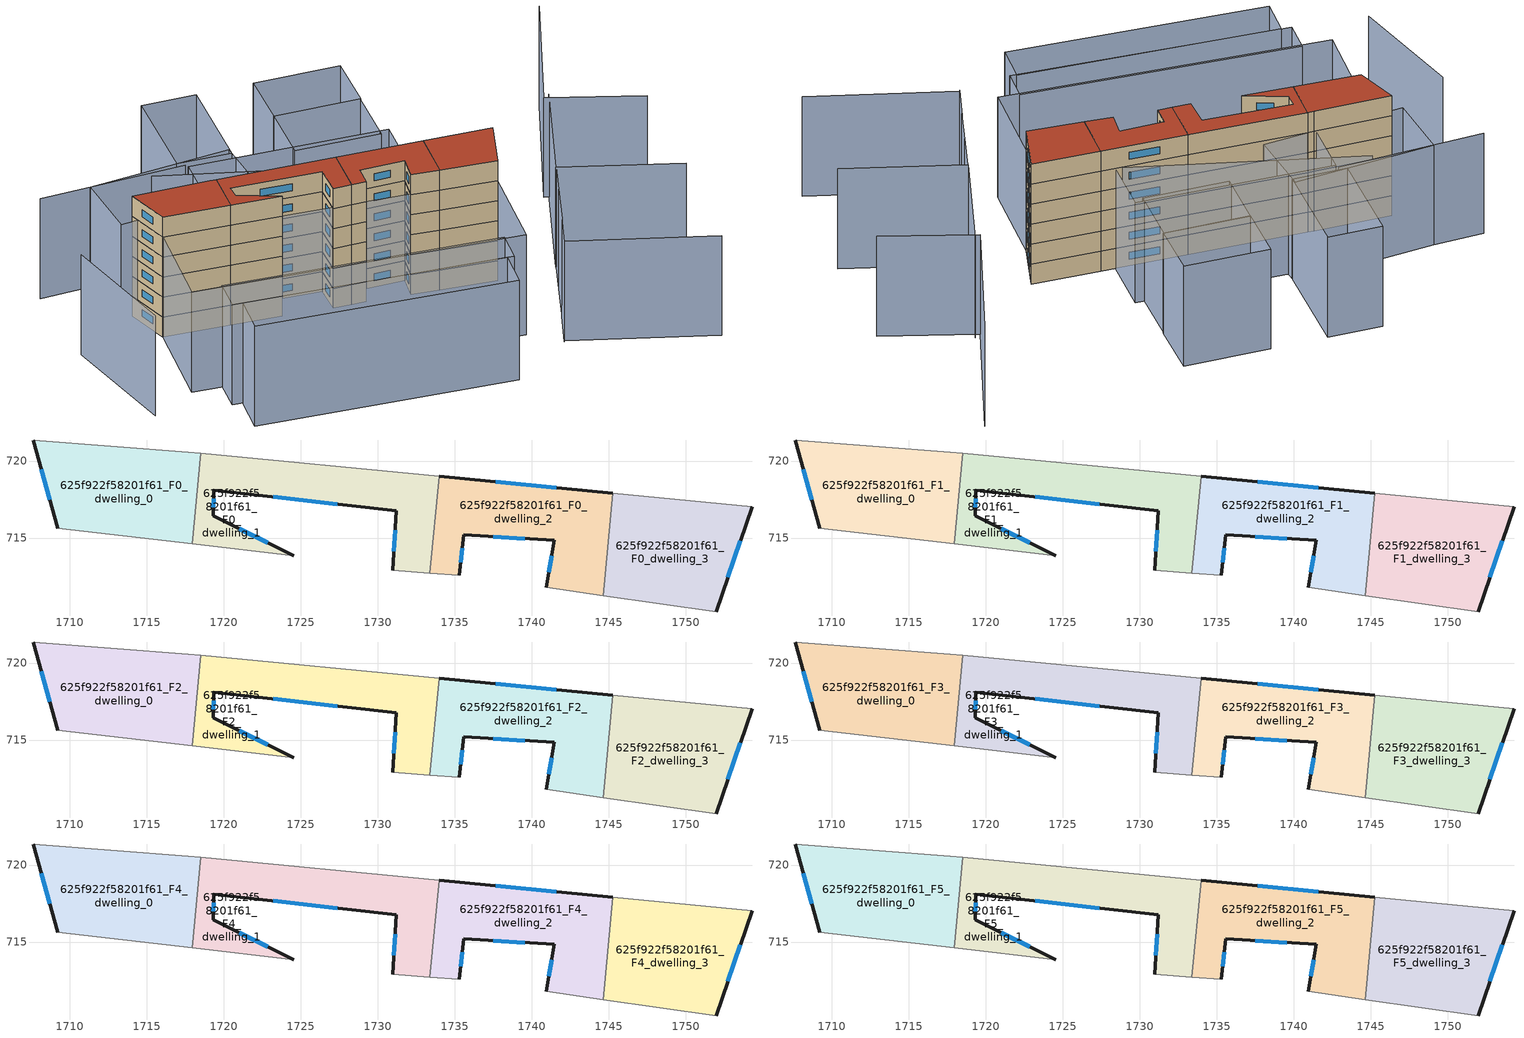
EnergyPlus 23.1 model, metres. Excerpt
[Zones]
625f922f58201f61_F0_dwelling_0
 floor ground (EU_floor_Construction): 1718.52,720.49 1717.95,714.62 1709.23,715.63 1707.62,721.33 1717.71,720.57 z0
 wall outside (EU_wall_Construction): 1707.62,721.33 1709.23,715.63 z0:3
 wall adiabatic (EU_wall_Construction): 1718.52,720.49 1717.71,720.57 1707.62,721.33 / 1709.23,715.63 1717.95,714.62 z0:3
 wall to 625f922f58201f61_F0_dwelling_1 (EU_wall_Construction): 1717.95,714.62 1718.52,720.49 z0:3
 window (EU_Window_Construction): 1708.14,719.48 1708.71,717.49 z0.98:2.02
625f922f58201f61_F0_dwelling_1
 floor ground (EU_floor_Construction): 1733.97,719 1733.37,712.73 1730.96,712.9 1731.21,716.76 1719.36,718.1 1719.31,716.45 1724.56,713.85 1717.95,714.62 1718.52,720.49 z0
 wall outside (EU_wall_Construction): 1724.56,713.85 1719.31,716.45 1719.36,718.1 1731.21,716.76 1730.96,712.9 z0:3
 wall adiabatic (EU_wall_Construction): 1717.95,714.62 1724.56,713.85 / 1733.97,719 1718.52,720.49 / 1730.96,712.9 1733.37,712.73 z0:3
 wall to 625f922f58201f61_F0_dwelling_2 (EU_wall_Construction): 1733.37,712.73 1733.97,719 z0:3
 window (EU_Window_Construction): 1731.13,715.51 1731.04,714.16 / 1723.21,717.67 1727.36,717.2 / 1719.33,716.99 1719.34,717.57 / 1722.85,714.7 1721.02,715.61 z0.98:2.02
625f922f58201f61_F0_dwelling_2
 floor ground (EU_floor_Construction): 1745.26,717.91 1744.62,711.27 1740.92,711.79 1741.45,714.84 1735.58,715.2 1735.29,712.59 1733.37,712.73 1733.97,719 z0
 wall outside (EU_wall_Construction): 1735.29,712.59 1735.58,715.2 1741.45,714.84 1740.92,711.79 / 1745.26,717.91 1733.97,719 z0:3
 wall adiabatic (EU_wall_Construction): 1733.37,712.73 1735.29,712.59 / 1740.92,711.79 1744.62,711.27 z0:3
 wall to 625f922f58201f61_F0_dwelling_3 (EU_wall_Construction): 1744.62,711.27 1745.26,717.91 z0:3
 window (EU_Window_Construction): 1741.28,713.85 1741.09,712.78 / 1737.49,715.08 1739.54,714.96 / 1735.38,713.44 1735.49,714.35 / 1741.59,718.26 1737.65,718.64 z0.98:2.02
625f922f58201f61_F0_dwelling_3
 floor ground (EU_floor_Construction): 1754.29,717.03 1751.96,710.23 1744.62,711.27 1745.26,717.91 z0
 wall outside (EU_wall_Construction): 1751.96,710.23 1754.29,717.03 z0:3
 wall adiabatic (EU_wall_Construction): 1754.29,717.03 1745.26,717.91 / 1744.62,711.27 1751.96,710.23 z0:3
 window (EU_Window_Construction): 1752.72,712.44 1753.53,714.82 z0.98:2.02
625f922f58201f61_F1_dwelling_0
 floor to 625f922f58201f61_F0_dwelling_0 (EU_floor_Construction): 1718.52,720.49 1717.95,714.62 1709.23,715.63 1707.62,721.33 1717.71,720.57 z3
 wall outside (EU_wall_Construction): 1707.62,721.33 1709.23,715.63 z3:6
 wall adiabatic (EU_wall_Construction): 1718.52,720.49 1717.71,720.57 1707.62,721.33 / 1709.23,715.63 1717.95,714.62 z3:6
 wall to 625f922f58201f61_F1_dwelling_1 (EU_wall_Construction): 1717.95,714.62 1718.52,720.49 z3:6
 window (EU_Window_Construction): 1708.14,719.48 1708.71,717.49 z3.98:5.02
625f922f58201f61_F1_dwelling_1
 floor to 625f922f58201f61_F0_dwelling_1 (EU_floor_Construction): 1733.97,719 1733.37,712.73 1730.96,712.9 1731.21,716.76 1719.36,718.1 1719.31,716.45 1724.56,713.85 1717.95,714.62 1718.52,720.49 z3
 wall outside (EU_wall_Construction): 1724.56,713.85 1719.31,716.45 1719.36,718.1 1731.21,716.76 1730.96,712.9 z3:6
 wall adiabatic (EU_wall_Construction): 1717.95,714.62 1724.56,713.85 / 1733.97,719 1718.52,720.49 / 1730.96,712.9 1733.37,712.73 z3:6
 wall to 625f922f58201f61_F1_dwelling_2 (EU_wall_Construction): 1733.37,712.73 1733.97,719 z3:6
 window (EU_Window_Construction): 1731.13,715.51 1731.04,714.16 / 1723.21,717.67 1727.36,717.2 / 1719.33,716.99 1719.34,717.57 / 1722.85,714.7 1721.02,715.61 z3.98:5.02
625f922f58201f61_F1_dwelling_2
 floor to 625f922f58201f61_F0_dwelling_2 (EU_floor_Construction): 1745.26,717.91 1744.62,711.27 1740.92,711.79 1741.45,714.84 1735.58,715.2 1735.29,712.59 1733.37,712.73 1733.97,719 z3
 wall outside (EU_wall_Construction): 1735.29,712.59 1735.58,715.2 1741.45,714.84 1740.92,711.79 / 1745.26,717.91 1733.97,719 z3:6
 wall adiabatic (EU_wall_Construction): 1733.37,712.73 1735.29,712.59 / 1740.92,711.79 1744.62,711.27 z3:6
 wall to 625f922f58201f61_F1_dwelling_3 (EU_wall_Construction): 1744.62,711.27 1745.26,717.91 z3:6
 window (EU_Window_Construction): 1741.28,713.85 1741.09,712.78 / 1737.49,715.08 1739.54,714.96 / 1735.38,713.44 1735.49,714.35 / 1741.59,718.26 1737.65,718.64 z3.98:5.02
625f922f58201f61_F1_dwelling_3
 floor to 625f922f58201f61_F0_dwelling_3 (EU_floor_Construction): 1754.29,717.03 1751.96,710.23 1744.62,711.27 1745.26,717.91 z3
 wall outside (EU_wall_Construction): 1751.96,710.23 1754.29,717.03 z3:6
 wall adiabatic (EU_wall_Construction): 1754.29,717.03 1745.26,717.91 / 1744.62,711.27 1751.96,710.23 z3:6
 window (EU_Window_Construction): 1752.72,712.44 1753.53,714.82 z3.98:5.02
625f922f58201f61_F2_dwelling_0
 floor to 625f922f58201f61_F1_dwelling_0 (EU_floor_Construction): 1718.52,720.49 1717.95,714.62 1709.23,715.63 1707.62,721.33 1717.71,720.57 z6
 wall outside (EU_wall_Construction): 1707.62,721.33 1709.23,715.63 z6:9
 wall adiabatic (EU_wall_Construction): 1718.52,720.49 1717.71,720.57 1707.62,721.33 / 1709.23,715.63 1717.95,714.62 z6:9
 wall to 625f922f58201f61_F2_dwelling_1 (EU_wall_Construction): 1717.95,714.62 1718.52,720.49 z6:9
 window (EU_Window_Construction): 1708.14,719.48 1708.71,717.49 z6.98:8.02
625f922f58201f61_F2_dwelling_1
 floor to 625f922f58201f61_F1_dwelling_1 (EU_floor_Construction): 1733.97,719 1733.37,712.73 1730.96,712.9 1731.21,716.76 1719.36,718.1 1719.31,716.45 1724.56,713.85 1717.95,714.62 1718.52,720.49 z6
 wall outside (EU_wall_Construction): 1724.56,713.85 1719.31,716.45 1719.36,718.1 1731.21,716.76 1730.96,712.9 z6:9
 wall adiabatic (EU_wall_Construction): 1717.95,714.62 1724.56,713.85 / 1733.97,719 1718.52,720.49 / 1730.96,712.9 1733.37,712.73 z6:9
 wall to 625f922f58201f61_F2_dwelling_2 (EU_wall_Construction): 1733.37,712.73 1733.97,719 z6:9
 window (EU_Window_Construction): 1731.13,715.51 1731.04,714.16 / 1723.21,717.67 1727.36,717.2 / 1719.33,716.99 1719.34,717.57 / 1722.85,714.7 1721.02,715.61 z6.98:8.02
625f922f58201f61_F2_dwelling_2
 floor to 625f922f58201f61_F1_dwelling_2 (EU_floor_Construction): 1745.26,717.91 1744.62,711.27 1740.92,711.79 1741.45,714.84 1735.58,715.2 1735.29,712.59 1733.37,712.73 1733.97,719 z6
 wall outside (EU_wall_Construction): 1735.29,712.59 1735.58,715.2 1741.45,714.84 1740.92,711.79 / 1745.26,717.91 1733.97,719 z6:9
 wall adiabatic (EU_wall_Construction): 1733.37,712.73 1735.29,712.59 / 1740.92,711.79 1744.62,711.27 z6:9
 wall to 625f922f58201f61_F2_dwelling_3 (EU_wall_Construction): 1744.62,711.27 1745.26,717.91 z6:9
 window (EU_Window_Construction): 1741.28,713.85 1741.09,712.78 / 1737.49,715.08 1739.54,714.96 / 1735.38,713.44 1735.49,714.35 / 1741.59,718.26 1737.65,718.64 z6.98:8.02
625f922f58201f61_F2_dwelling_3
 floor to 625f922f58201f61_F1_dwelling_3 (EU_floor_Construction): 1754.29,717.03 1751.96,710.23 1744.62,711.27 1745.26,717.91 z6
 wall outside (EU_wall_Construction): 1751.96,710.23 1754.29,717.03 z6:9
 wall adiabatic (EU_wall_Construction): 1754.29,717.03 1745.26,717.91 / 1744.62,711.27 1751.96,710.23 z6:9
 window (EU_Window_Construction): 1752.72,712.44 1753.53,714.82 z6.98:8.02
625f922f58201f61_F3_dwelling_0
 floor to 625f922f58201f61_F2_dwelling_0 (EU_floor_Construction): 1718.52,720.49 1717.95,714.62 1709.23,715.63 1707.62,721.33 1717.71,720.57 z9
 wall outside (EU_wall_Construction): 1707.62,721.33 1709.23,715.63 z9:12
 wall adiabatic (EU_wall_Construction): 1718.52,720.49 1717.71,720.57 1707.62,721.33 / 1709.23,715.63 1717.95,714.62 z9:12
 wall to 625f922f58201f61_F3_dwelling_1 (EU_wall_Construction): 1717.95,714.62 1718.52,720.49 z9:12
 window (EU_Window_Construction): 1708.14,719.48 1708.71,717.49 z9.98:11.02
625f922f58201f61_F3_dwelling_1
 floor to 625f922f58201f61_F2_dwelling_1 (EU_floor_Construction): 1733.97,719 1733.37,712.73 1730.96,712.9 1731.21,716.76 1719.36,718.1 1719.31,716.45 1724.56,713.85 1717.95,714.62 1718.52,720.49 z9
 wall outside (EU_wall_Construction): 1724.56,713.85 1719.31,716.45 1719.36,718.1 1731.21,716.76 1730.96,712.9 z9:12
 wall adiabatic (EU_wall_Construction): 1717.95,714.62 1724.56,713.85 / 1733.97,719 1718.52,720.49 / 1730.96,712.9 1733.37,712.73 z9:12
 wall to 625f922f58201f61_F3_dwelling_2 (EU_wall_Construction): 1733.37,712.73 1733.97,719 z9:12
 window (EU_Window_Construction): 1731.13,715.51 1731.04,714.16 / 1723.21,717.67 1727.36,717.2 / 1719.33,716.99 1719.34,717.57 / 1722.85,714.7 1721.02,715.61 z9.98:11.02
625f922f58201f61_F3_dwelling_2
 floor to 625f922f58201f61_F2_dwelling_2 (EU_floor_Construction): 1745.26,717.91 1744.62,711.27 1740.92,711.79 1741.45,714.84 1735.58,715.2 1735.29,712.59 1733.37,712.73 1733.97,719 z9
 wall outside (EU_wall_Construction): 1735.29,712.59 1735.58,715.2 1741.45,714.84 1740.92,711.79 / 1745.26,717.91 1733.97,719 z9:12
 wall adiabatic (EU_wall_Construction): 1733.37,712.73 1735.29,712.59 / 1740.92,711.79 1744.62,711.27 z9:12
 wall to 625f922f58201f61_F3_dwelling_3 (EU_wall_Construction): 1744.62,711.27 1745.26,717.91 z9:12
 window (EU_Window_Construction): 1741.28,713.85 1741.09,712.78 / 1737.49,715.08 1739.54,714.96 / 1735.38,713.44 1735.49,714.35 / 1741.59,718.26 1737.65,718.64 z9.98:11.02
625f922f58201f61_F3_dwelling_3
 floor to 625f922f58201f61_F2_dwelling_3 (EU_floor_Construction): 1754.29,717.03 1751.96,710.23 1744.62,711.27 1745.26,717.91 z9
 wall outside (EU_wall_Construction): 1751.96,710.23 1754.29,717.03 z9:12
 wall adiabatic (EU_wall_Construction): 1754.29,717.03 1745.26,717.91 / 1744.62,711.27 1751.96,710.23 z9:12
 window (EU_Window_Construction): 1752.72,712.44 1753.53,714.82 z9.98:11.02
625f922f58201f61_F4_dwelling_0
 floor to 625f922f58201f61_F3_dwelling_0 (EU_floor_Construction): 1718.52,720.49 1717.95,714.62 1709.23,715.63 1707.62,721.33 1717.71,720.57 z12
 wall outside (EU_wall_Construction): 1707.62,721.33 1709.23,715.63 z12:15
 wall adiabatic (EU_wall_Construction): 1718.52,720.49 1717.71,720.57 1707.62,721.33 / 1709.23,715.63 1717.95,714.62 z12:15
 wall to 625f922f58201f61_F4_dwelling_1 (EU_wall_Construction): 1717.95,714.62 1718.52,720.49 z12:15
 window (EU_Window_Construction): 1708.14,719.48 1708.71,717.49 z12.98:14.02
625f922f58201f61_F4_dwelling_1
 floor to 625f922f58201f61_F3_dwelling_1 (EU_floor_Construction): 1733.97,719 1733.37,712.73 1730.96,712.9 1731.21,716.76 1719.36,718.1 1719.31,716.45 1724.56,713.85 1717.95,714.62 1718.52,720.49 z12
 wall outside (EU_wall_Construction): 1724.56,713.85 1719.31,716.45 1719.36,718.1 1731.21,716.76 1730.96,712.9 z12:15
 wall adiabatic (EU_wall_Construction): 1717.95,714.62 1724.56,713.85 / 1733.97,719 1718.52,720.49 / 1730.96,712.9 1733.37,712.73 z12:15
 wall to 625f922f58201f61_F4_dwelling_2 (EU_wall_Construction): 1733.37,712.73 1733.97,719 z12:15
 window (EU_Window_Construction): 1731.13,715.51 1731.04,714.16 / 1723.21,717.67 1727.36,717.2 / 1719.33,716.99 1719.34,717.57 / 1722.85,714.7 1721.02,715.61 z12.98:14.02
625f922f58201f61_F4_dwelling_2
 floor to 625f922f58201f61_F3_dwelling_2 (EU_floor_Construction): 1745.26,717.91 1744.62,711.27 1740.92,711.79 1741.45,714.84 1735.58,715.2 1735.29,712.59 1733.37,712.73 1733.97,719 z12
 wall outside (EU_wall_Construction): 1735.29,712.59 1735.58,715.2 1741.45,714.84 1740.92,711.79 / 1745.26,717.91 1733.97,719 z12:15
 wall adiabatic (EU_wall_Construction): 1733.37,712.73 1735.29,712.59 / 1740.92,711.79 1744.62,711.27 z12:15
 wall to 625f922f58201f61_F4_dwelling_3 (EU_wall_Construction): 1744.62,711.27 1745.26,717.91 z12:15
 window (EU_Window_Construction): 1741.28,713.85 1741.09,712.78 / 1737.49,715.08 1739.54,714.96 / 1735.38,713.44 1735.49,714.35 / 1741.59,718.26 1737.65,718.64 z12.98:14.02
625f922f58201f61_F4_dwelling_3
 floor to 625f922f58201f61_F3_dwelling_3 (EU_floor_Construction): 1754.29,717.03 1751.96,710.23 1744.62,711.27 1745.26,717.91 z12
 wall outside (EU_wall_Construction): 1751.96,710.23 1754.29,717.03 z12:15
 wall adiabatic (EU_wall_Construction): 1754.29,717.03 1745.26,717.91 / 1744.62,711.27 1751.96,710.23 z12:15
 window (EU_Window_Construction): 1752.72,712.44 1753.53,714.82 z12.98:14.02
625f922f58201f61_F5_dwelling_0
 floor to 625f922f58201f61_F4_dwelling_0 (EU_floor_Construction): 1718.52,720.49 1717.95,714.62 1709.23,715.63 1707.62,721.33 1717.71,720.57 z15
 wall outside (EU_wall_Construction): 1707.62,721.33 1709.23,715.63 z15:18
 wall adiabatic (EU_wall_Construction): 1718.52,720.49 1717.71,720.57 1707.62,721.33 / 1709.23,715.63 1717.95,714.62 z15:18
 wall to 625f922f58201f61_F5_dwelling_1 (EU_wall_Construction): 1717.95,714.62 1718.52,720.49 z15:18
 window (EU_Window_Construction): 1708.14,719.48 1708.71,717.49 z15.98:17.02
 roof outside (EU_roof_Construction): 1717.95,714.62 1718.52,720.49 1717.71,720.57 1707.62,721.33 1709.23,715.63 z18
625f922f58201f61_F5_dwelling_1
 floor to 625f922f58201f61_F4_dwelling_1 (EU_floor_Construction): 1733.97,719 1733.37,712.73 1730.96,712.9 1731.21,716.76 1719.36,718.1 1719.31,716.45 1724.56,713.85 1717.95,714.62 1718.52,720.49 z15
 wall outside (EU_wall_Construction): 1724.56,713.85 1719.31,716.45 1719.36,718.1 1731.21,716.76 1730.96,712.9 z15:18
 wall adiabatic (EU_wall_Construction): 1717.95,714.62 1724.56,713.85 / 1733.97,719 1718.52,720.49 / 1730.96,712.9 1733.37,712.73 z15:18
 wall to 625f922f58201f61_F5_dwelling_2 (EU_wall_Construction): 1733.37,712.73 1733.97,719 z15:18
 window (EU_Window_Construction): 1731.13,715.51 1731.04,714.16 / 1723.21,717.67 1727.36,717.2 / 1719.33,716.99 1719.34,717.57 / 1722.85,714.7 1721.02,715.61 z15.98:17.02
 roof outside (EU_roof_Construction): 1733.37,712.73 1733.97,719 1718.52,720.49 1717.95,714.62 1724.56,713.85 1719.31,716.45 1719.36,718.1 1731.21,716.76 1730.96,712.9 z18
625f922f58201f61_F5_dwelling_2
 floor to 625f922f58201f61_F4_dwelling_2 (EU_floor_Construction): 1745.26,717.91 1744.62,711.27 1740.92,711.79 1741.45,714.84 1735.58,715.2 1735.29,712.59 1733.37,712.73 1733.97,719 z15
 wall outside (EU_wall_Construction): 1735.29,712.59 1735.58,715.2 1741.45,714.84 1740.92,711.79 / 1745.26,717.91 1733.97,719 z15:18
 wall adiabatic (EU_wall_Construction): 1733.37,712.73 1735.29,712.59 / 1740.92,711.79 1744.62,711.27 z15:18
 wall to 625f922f58201f61_F5_dwelling_3 (EU_wall_Construction): 1744.62,711.27 1745.26,717.91 z15:18
 window (EU_Window_Construction): 1741.28,713.85 1741.09,712.78 / 1737.49,715.08 1739.54,714.96 / 1735.38,713.44 1735.49,714.35 / 1741.59,718.26 1737.65,718.64 z15.98:17.02
 roof outside (EU_roof_Construction): 1744.62,711.27 1745.26,717.91 1733.97,719 1733.37,712.73 1735.29,712.59 1735.58,715.2 1741.45,714.84 1740.92,711.79 z18
625f922f58201f61_F5_dwelling_3
 floor to 625f922f58201f61_F4_dwelling_3 (EU_floor_Construction): 1754.29,717.03 1751.96,710.23 1744.62,711.27 1745.26,717.91 z15
 wall outside (EU_wall_Construction): 1751.96,710.23 1754.29,717.03 z15:18
 wall adiabatic (EU_wall_Construction): 1754.29,717.03 1745.26,717.91 / 1744.62,711.27 1751.96,710.23 z15:18
 window (EU_Window_Construction): 1752.72,712.44 1753.53,714.82 z15.98:17.02
 roof outside (EU_roof_Construction): 1751.96,710.23 1754.29,717.03 1745.26,717.91 1744.62,711.27 z18
shading: 1754.3,695.01 1772.51,688.31 / 1754.19,694.85 1756.12,699.98 / 1755.98,699.58 1758.13,705.6 / 1757.86,704.71 1759.77,710.01 / 1698.48,716.26 1701.58,700.46 / 1774.76,704.38 1759.7,710.04 / 1759.7,710.04 1765.27,724.87 / 1776.21,719.67 1764.42,724.45 / 1764.42,724.45 1771.87,742.81 / 1718,728.85 1698.75,729.37 / 1753.44,714.56 1713.32,728.3 / 1712.52,698.66 1746.4,694.68 / 1746.4,694.68 1745.79,689.52 / 1745.79,689.52 1711.91,693.5 / 1711.91,693.5 1712.52,698.66 / 1747.28,694.49 1711.18,698.82 / 1711.18,698.82 1711.69,703.1 / 1711.69,703.1 1747.8,698.77 / 1747.8,698.77 1747.28,694.49 / 1750.48,698.14 1707.73,703.36 / 1707.73,703.36 1709.25,715.77 / 1709.25,715.77 1752,710.55 / 1752,710.55 1750.48,698.14 / 1743.41,718.09 1717.51,720.59 / 1717.51,720.59 1718.26,728.38 / 1718.26,728.38 1744.17,725.87 / 1744.17,725.87 1743.41,718.09 / 1705.4,729.19 1724.31,729.73 / 1724.31,729.73 1724.57,720.77 / 1724.57,720.77 1705.66,720.23 / 1705.66,720.23 1705.4,729.19 / 1732.29,734.16 1743.54,733.25 / 1743.54,733.25 1742.9,725.37 / 1742.9,725.37 1731.65,726.28 / 1731.65,726.28 1732.29,734.16 / 1718.21,742.75 1725.38,742.19 / 1725.38,742.19 1724.34,728.93 / 1724.34,728.93 1717.18,729.49 / 1717.18,729.49 1718.21,742.75 / 1732.29,734.1 1732.86,741.71 / 1732.86,741.71 1744.18,740.85 / 1744.18,740.85 1743.61,733.25 / 1743.61,733.25 1732.29,734.1 z0:15
[Building]
EU S2 Campaign: North Axis=0; Terrain=City; Solar Distribution=FullExterior
[Site:Location]
Bologna: Latitude=44.5; Longitude=11.25; Time Zone=1; Elevation=37
[SizingPeriod:WeatherFileDays]
AnnualSizingPeriod: Begin Month=1; Begin Day of Month=1; End Month=12; End Day of Month=31; Day of Week for Start Day=Monday; Use Weather File Daylight Saving Period=No; Use Weather File Rain and Snow Indicators=No
[MATERIAL]
EU_InternalMass_Material: Roughness=MediumRough; Thickness=0.1; Conductivity=1; Density=1800; Specific Heat=900; Thermal Absorptance=0.9; Solar Absorptance=0.7; Visible Absorptance=0.7
[MATERIAL:NOMASS] Roughness=MediumRough; Thermal Absorptance=0.9; Solar Absorptance=0.7; Visible Absorptance=0.7
Name | Thermal Resistance
EU_wall_NoMass | 0.905828
EU_roof_NoMass | 0.37593
EU_floor_NoMass | 0.67114
[WINDOWMATERIAL:SIMPLEGLAZINGSYSTEM]
EU_Window_SimpleGlazing: UFactor=4.52486; Solar Heat Gain Coefficient=0.85; Visible Transmittance=0.85
[CONSTRUCTION]
EU_wall_Construction: EU_wall_NoMass
EU_roof_Construction: EU_roof_NoMass
EU_floor_Construction: EU_floor_NoMass
EU_Window_Construction: EU_Window_SimpleGlazing
EU_InternalMass_Construction: EU_InternalMass_Material
[ZONE] Type=1; Multiplier=1; Ceiling Height=autocalculate; Floor Area=autocalculate; Part of Total Floor Area=Yes
Name | Volume
625f922f58201f61_F0_dwelling_0; 625f922f58201f61_F1_dwelling_0; 625f922f58201f61_F2_dwelling_0; 625f922f58201f61_F3_dwelling_0; 625f922f58201f61_F4_dwelling_0; 625f922f58201f61_F5_dwelling_0 | 169.188
625f922f58201f61_F0_dwelling_1 | 169.191
625f922f58201f61_F1_dwelling_1; 625f922f58201f61_F2_dwelling_1; 625f922f58201f61_F3_dwelling_1; 625f922f58201f61_F4_dwelling_1; 625f922f58201f61_F5_dwelling_1; 625f922f58201f61_F0_dwelling_3 | 169.192
625f922f58201f61_F0_dwelling_2 | 169.19
625f922f58201f61_F1_dwelling_2; 625f922f58201f61_F2_dwelling_2; 625f922f58201f61_F3_dwelling_2; 625f922f58201f61_F4_dwelling_2; 625f922f58201f61_F5_dwelling_2 | 169.189
625f922f58201f61_F1_dwelling_3; 625f922f58201f61_F2_dwelling_3; 625f922f58201f61_F3_dwelling_3; 625f922f58201f61_F4_dwelling_3; 625f922f58201f61_F5_dwelling_3 | 169.193
[INTERNALMASS] Construction=EU_InternalMass_Construction
Name | Zone or ZoneList | Surface Area
625f922f58201f61_F0_dwelling_0_EU_InternalMass | 625f922f58201f61_F0_dwelling_0 | 56.3959
625f922f58201f61_F0_dwelling_1_EU_InternalMass | 625f922f58201f61_F0_dwelling_1 | 56.397
625f922f58201f61_F0_dwelling_2_EU_InternalMass | 625f922f58201f61_F0_dwelling_2 | 56.3963
625f922f58201f61_F0_dwelling_3_EU_InternalMass | 625f922f58201f61_F0_dwelling_3 | 56.3974
625f922f58201f61_F1_dwelling_0_EU_InternalMass | 625f922f58201f61_F1_dwelling_0 | 56.3959
625f922f58201f61_F1_dwelling_1_EU_InternalMass | 625f922f58201f61_F1_dwelling_1 | 56.397
625f922f58201f61_F1_dwelling_2_EU_InternalMass | 625f922f58201f61_F1_dwelling_2 | 56.3963
625f922f58201f61_F1_dwelling_3_EU_InternalMass | 625f922f58201f61_F1_dwelling_3 | 56.3974
625f922f58201f61_F2_dwelling_0_EU_InternalMass | 625f922f58201f61_F2_dwelling_0 | 56.3959
625f922f58201f61_F2_dwelling_1_EU_InternalMass | 625f922f58201f61_F2_dwelling_1 | 56.397
625f922f58201f61_F2_dwelling_2_EU_InternalMass | 625f922f58201f61_F2_dwelling_2 | 56.3963
625f922f58201f61_F2_dwelling_3_EU_InternalMass | 625f922f58201f61_F2_dwelling_3 | 56.3974
625f922f58201f61_F3_dwelling_0_EU_InternalMass | 625f922f58201f61_F3_dwelling_0 | 56.3959
625f922f58201f61_F3_dwelling_1_EU_InternalMass | 625f922f58201f61_F3_dwelling_1 | 56.397
625f922f58201f61_F3_dwelling_2_EU_InternalMass | 625f922f58201f61_F3_dwelling_2 | 56.3963
625f922f58201f61_F3_dwelling_3_EU_InternalMass | 625f922f58201f61_F3_dwelling_3 | 56.3974
625f922f58201f61_F4_dwelling_0_EU_InternalMass | 625f922f58201f61_F4_dwelling_0 | 56.3959
625f922f58201f61_F4_dwelling_1_EU_InternalMass | 625f922f58201f61_F4_dwelling_1 | 56.397
625f922f58201f61_F4_dwelling_2_EU_InternalMass | 625f922f58201f61_F4_dwelling_2 | 56.3963
625f922f58201f61_F4_dwelling_3_EU_InternalMass | 625f922f58201f61_F4_dwelling_3 | 56.3974
625f922f58201f61_F5_dwelling_0_EU_InternalMass | 625f922f58201f61_F5_dwelling_0 | 56.3959
625f922f58201f61_F5_dwelling_1_EU_InternalMass | 625f922f58201f61_F5_dwelling_1 | 56.397
625f922f58201f61_F5_dwelling_2_EU_InternalMass | 625f922f58201f61_F5_dwelling_2 | 56.3963
625f922f58201f61_F5_dwelling_3_EU_InternalMass | 625f922f58201f61_F5_dwelling_3 | 56.3974
[OTHEREQUIPMENT] Fuel Type=Electricity; Design Level Calculation Method=Watts/Area; Power per Zone Floor Area=1; Fraction Latent=0; Fraction Radiant=0; Fraction Lost=0; Carbon Dioxide Generation Rate=0; EndUse Subcategory=EU_Step8_InternalGains
Name | Zone or ZoneList or Space or SpaceList | Schedule
EU_Step8_InternalGain_625f922f58201f61_F0_dwelling_0_f000 | 625f922f58201f61_F0_dwelling_0 | EU_Step8_GainSchedule_625f922f58201f61_F0_dwelling_0_f000
EU_Step8_InternalGain_625f922f58201f61_F0_dwelling_1_f000 | 625f922f58201f61_F0_dwelling_1 | EU_Step8_GainSchedule_625f922f58201f61_F0_dwelling_1_f000
EU_Step8_InternalGain_625f922f58201f61_F0_dwelling_2_f000 | 625f922f58201f61_F0_dwelling_2 | EU_Step8_GainSchedule_625f922f58201f61_F0_dwelling_2_f000
EU_Step8_InternalGain_625f922f58201f61_F0_dwelling_3_f000 | 625f922f58201f61_F0_dwelling_3 | EU_Step8_GainSchedule_625f922f58201f61_F0_dwelling_3_f000
EU_Step8_InternalGain_625f922f58201f61_F1_dwelling_0_f000 | 625f922f58201f61_F1_dwelling_0 | EU_Step8_GainSchedule_625f922f58201f61_F1_dwelling_0_f000
EU_Step8_InternalGain_625f922f58201f61_F1_dwelling_1_f000 | 625f922f58201f61_F1_dwelling_1 | EU_Step8_GainSchedule_625f922f58201f61_F1_dwelling_1_f000
EU_Step8_InternalGain_625f922f58201f61_F1_dwelling_2_f000 | 625f922f58201f61_F1_dwelling_2 | EU_Step8_GainSchedule_625f922f58201f61_F1_dwelling_2_f000
EU_Step8_InternalGain_625f922f58201f61_F1_dwelling_3_f000 | 625f922f58201f61_F1_dwelling_3 | EU_Step8_GainSchedule_625f922f58201f61_F1_dwelling_3_f000
EU_Step8_InternalGain_625f922f58201f61_F2_dwelling_0_f000 | 625f922f58201f61_F2_dwelling_0 | EU_Step8_GainSchedule_625f922f58201f61_F2_dwelling_0_f000
EU_Step8_InternalGain_625f922f58201f61_F2_dwelling_1_f000 | 625f922f58201f61_F2_dwelling_1 | EU_Step8_GainSchedule_625f922f58201f61_F2_dwelling_1_f000
EU_Step8_InternalGain_625f922f58201f61_F2_dwelling_2_f000 | 625f922f58201f61_F2_dwelling_2 | EU_Step8_GainSchedule_625f922f58201f61_F2_dwelling_2_f000
EU_Step8_InternalGain_625f922f58201f61_F2_dwelling_3_f000 | 625f922f58201f61_F2_dwelling_3 | EU_Step8_GainSchedule_625f922f58201f61_F2_dwelling_3_f000
EU_Step8_InternalGain_625f922f58201f61_F3_dwelling_0_f000 | 625f922f58201f61_F3_dwelling_0 | EU_Step8_GainSchedule_625f922f58201f61_F3_dwelling_0_f000
EU_Step8_InternalGain_625f922f58201f61_F3_dwelling_1_f000 | 625f922f58201f61_F3_dwelling_1 | EU_Step8_GainSchedule_625f922f58201f61_F3_dwelling_1_f000
EU_Step8_InternalGain_625f922f58201f61_F3_dwelling_2_f000 | 625f922f58201f61_F3_dwelling_2 | EU_Step8_GainSchedule_625f922f58201f61_F3_dwelling_2_f000
EU_Step8_InternalGain_625f922f58201f61_F3_dwelling_3_f000 | 625f922f58201f61_F3_dwelling_3 | EU_Step8_GainSchedule_625f922f58201f61_F3_dwelling_3_f000
EU_Step8_InternalGain_625f922f58201f61_F4_dwelling_0_f000 | 625f922f58201f61_F4_dwelling_0 | EU_Step8_GainSchedule_625f922f58201f61_F4_dwelling_0_f000
EU_Step8_InternalGain_625f922f58201f61_F4_dwelling_1_f000 | 625f922f58201f61_F4_dwelling_1 | EU_Step8_GainSchedule_625f922f58201f61_F4_dwelling_1_f000
EU_Step8_InternalGain_625f922f58201f61_F4_dwelling_2_f000 | 625f922f58201f61_F4_dwelling_2 | EU_Step8_GainSchedule_625f922f58201f61_F4_dwelling_2_f000
EU_Step8_InternalGain_625f922f58201f61_F4_dwelling_3_f000 | 625f922f58201f61_F4_dwelling_3 | EU_Step8_GainSchedule_625f922f58201f61_F4_dwelling_3_f000
EU_Step8_InternalGain_625f922f58201f61_F5_dwelling_0_f000 | 625f922f58201f61_F5_dwelling_0 | EU_Step8_GainSchedule_625f922f58201f61_F5_dwelling_0_f000
EU_Step8_InternalGain_625f922f58201f61_F5_dwelling_1_f000 | 625f922f58201f61_F5_dwelling_1 | EU_Step8_GainSchedule_625f922f58201f61_F5_dwelling_1_f000
EU_Step8_InternalGain_625f922f58201f61_F5_dwelling_2_f000 | 625f922f58201f61_F5_dwelling_2 | EU_Step8_GainSchedule_625f922f58201f61_F5_dwelling_2_f000
EU_Step8_InternalGain_625f922f58201f61_F5_dwelling_3_f000 | 625f922f58201f61_F5_dwelling_3 | EU_Step8_GainSchedule_625f922f58201f61_F5_dwelling_3_f000
[ZONEVENTILATION:DESIGNFLOWRATE] Schedule=EU_AlwaysOn; Design Flow Rate Calculation Method=AirChanges/Hour; Air Changes per Hour=0.73129; Ventilation Type=Natural; Fan Pressure Rise=0; Fan Total Efficiency=1; Constant Term Coefficient=1; Temperature Term Coefficient=0; Velocity Term Coefficient=0; Velocity Squared Term Coefficient=0; Minimum Indoor Temperature=-100; Maximum Indoor Temperature=100; Delta Temperature=-100; Minimum Outdoor Temperature=-100; Maximum Outdoor Temperature=100; Maximum Wind Speed=40
Name | Zone or ZoneList or Space or SpaceList
EU_ConstantAir_625f922f58201f61_F0_dwelling_0 | 625f922f58201f61_F0_dwelling_0
EU_ConstantAir_625f922f58201f61_F0_dwelling_1 | 625f922f58201f61_F0_dwelling_1
EU_ConstantAir_625f922f58201f61_F0_dwelling_2 | 625f922f58201f61_F0_dwelling_2
EU_ConstantAir_625f922f58201f61_F0_dwelling_3 | 625f922f58201f61_F0_dwelling_3
EU_ConstantAir_625f922f58201f61_F1_dwelling_0 | 625f922f58201f61_F1_dwelling_0
EU_ConstantAir_625f922f58201f61_F1_dwelling_1 | 625f922f58201f61_F1_dwelling_1
EU_ConstantAir_625f922f58201f61_F1_dwelling_2 | 625f922f58201f61_F1_dwelling_2
EU_ConstantAir_625f922f58201f61_F1_dwelling_3 | 625f922f58201f61_F1_dwelling_3
EU_ConstantAir_625f922f58201f61_F2_dwelling_0 | 625f922f58201f61_F2_dwelling_0
EU_ConstantAir_625f922f58201f61_F2_dwelling_1 | 625f922f58201f61_F2_dwelling_1
EU_ConstantAir_625f922f58201f61_F2_dwelling_2 | 625f922f58201f61_F2_dwelling_2
EU_ConstantAir_625f922f58201f61_F2_dwelling_3 | 625f922f58201f61_F2_dwelling_3
EU_ConstantAir_625f922f58201f61_F3_dwelling_0 | 625f922f58201f61_F3_dwelling_0
EU_ConstantAir_625f922f58201f61_F3_dwelling_1 | 625f922f58201f61_F3_dwelling_1
EU_ConstantAir_625f922f58201f61_F3_dwelling_2 | 625f922f58201f61_F3_dwelling_2
EU_ConstantAir_625f922f58201f61_F3_dwelling_3 | 625f922f58201f61_F3_dwelling_3
EU_ConstantAir_625f922f58201f61_F4_dwelling_0 | 625f922f58201f61_F4_dwelling_0
EU_ConstantAir_625f922f58201f61_F4_dwelling_1 | 625f922f58201f61_F4_dwelling_1
EU_ConstantAir_625f922f58201f61_F4_dwelling_2 | 625f922f58201f61_F4_dwelling_2
EU_ConstantAir_625f922f58201f61_F4_dwelling_3 | 625f922f58201f61_F4_dwelling_3
EU_ConstantAir_625f922f58201f61_F5_dwelling_0 | 625f922f58201f61_F5_dwelling_0
EU_ConstantAir_625f922f58201f61_F5_dwelling_1 | 625f922f58201f61_F5_dwelling_1
EU_ConstantAir_625f922f58201f61_F5_dwelling_2 | 625f922f58201f61_F5_dwelling_2
EU_ConstantAir_625f922f58201f61_F5_dwelling_3 | 625f922f58201f61_F5_dwelling_3
[HVACTEMPLATE:THERMOSTAT] Constant Heating Setpoint=20; Constant Cooling Setpoint=50
EU_HeatOnly_625f922f58201f61_F0_dwelling_0; EU_HeatOnly_625f922f58201f61_F0_dwelling_1; EU_HeatOnly_625f922f58201f61_F0_dwelling_2; EU_HeatOnly_625f922f58201f61_F0_dwelling_3; EU_HeatOnly_625f922f58201f61_F1_dwelling_0; EU_HeatOnly_625f922f58201f61_F1_dwelling_1; EU_HeatOnly_625f922f58201f61_F1_dwelling_2; EU_HeatOnly_625f922f58201f61_F1_dwelling_3; EU_HeatOnly_625f922f58201f61_F2_dwelling_0; EU_HeatOnly_625f922f58201f61_F2_dwelling_1; EU_HeatOnly_625f922f58201f61_F2_dwelling_2; EU_HeatOnly_625f922f58201f61_F2_dwelling_3; EU_HeatOnly_625f922f58201f61_F3_dwelling_0; EU_HeatOnly_625f922f58201f61_F3_dwelling_1; EU_HeatOnly_625f922f58201f61_F3_dwelling_2; EU_HeatOnly_625f922f58201f61_F3_dwelling_3; EU_HeatOnly_625f922f58201f61_F4_dwelling_0; EU_HeatOnly_625f922f58201f61_F4_dwelling_1; EU_HeatOnly_625f922f58201f61_F4_dwelling_2; EU_HeatOnly_625f922f58201f61_F4_dwelling_3; EU_HeatOnly_625f922f58201f61_F5_dwelling_0; EU_HeatOnly_625f922f58201f61_F5_dwelling_1; EU_HeatOnly_625f922f58201f61_F5_dwelling_2; EU_HeatOnly_625f922f58201f61_F5_dwelling_3
[HVACTEMPLATE:ZONE:IDEALLOADSAIRSYSTEM] System Availability Schedule=EU_AlwaysOn; Maximum Heating Supply Air Temperature=50; Minimum Cooling Supply Air Temperature=13; Maximum Heating Supply Air Humidity Ratio=0.0156; Minimum Cooling Supply Air Humidity Ratio=0.0077; Heating Limit=NoLimit; Cooling Limit=NoLimit; Heating Availability Schedule=EU_AlwaysOn; Cooling Availability Schedule=EU_CoolingOff; Dehumidification Control Type=ConstantSensibleHeatRatio; Cooling Sensible Heat Ratio=0.7; Dehumidification Setpoint=60; Humidification Control Type=None; Humidification Setpoint=30; Outdoor Air Method=None; Outdoor Air Flow Rate per Person=0.00944; Outdoor Air Flow Rate per Zone Floor Area=0; Outdoor Air Flow Rate per Zone=0; Demand Controlled Ventilation Type=None; Outdoor Air Economizer Type=NoEconomizer; Heat Recovery Type=None; Sensible Heat Recovery Effectiveness=0.7; Latent Heat Recovery Effectiveness=0.65
Name | Template Thermostat
625f922f58201f61_F0_dwelling_0 | EU_HeatOnly_625f922f58201f61_F0_dwelling_0
625f922f58201f61_F0_dwelling_1 | EU_HeatOnly_625f922f58201f61_F0_dwelling_1
625f922f58201f61_F0_dwelling_2 | EU_HeatOnly_625f922f58201f61_F0_dwelling_2
625f922f58201f61_F0_dwelling_3 | EU_HeatOnly_625f922f58201f61_F0_dwelling_3
625f922f58201f61_F1_dwelling_0 | EU_HeatOnly_625f922f58201f61_F1_dwelling_0
625f922f58201f61_F1_dwelling_1 | EU_HeatOnly_625f922f58201f61_F1_dwelling_1
625f922f58201f61_F1_dwelling_2 | EU_HeatOnly_625f922f58201f61_F1_dwelling_2
625f922f58201f61_F1_dwelling_3 | EU_HeatOnly_625f922f58201f61_F1_dwelling_3
625f922f58201f61_F2_dwelling_0 | EU_HeatOnly_625f922f58201f61_F2_dwelling_0
625f922f58201f61_F2_dwelling_1 | EU_HeatOnly_625f922f58201f61_F2_dwelling_1
625f922f58201f61_F2_dwelling_2 | EU_HeatOnly_625f922f58201f61_F2_dwelling_2
625f922f58201f61_F2_dwelling_3 | EU_HeatOnly_625f922f58201f61_F2_dwelling_3
625f922f58201f61_F3_dwelling_0 | EU_HeatOnly_625f922f58201f61_F3_dwelling_0
625f922f58201f61_F3_dwelling_1 | EU_HeatOnly_625f922f58201f61_F3_dwelling_1
625f922f58201f61_F3_dwelling_2 | EU_HeatOnly_625f922f58201f61_F3_dwelling_2
625f922f58201f61_F3_dwelling_3 | EU_HeatOnly_625f922f58201f61_F3_dwelling_3
625f922f58201f61_F4_dwelling_0 | EU_HeatOnly_625f922f58201f61_F4_dwelling_0
625f922f58201f61_F4_dwelling_1 | EU_HeatOnly_625f922f58201f61_F4_dwelling_1
625f922f58201f61_F4_dwelling_2 | EU_HeatOnly_625f922f58201f61_F4_dwelling_2
625f922f58201f61_F4_dwelling_3 | EU_HeatOnly_625f922f58201f61_F4_dwelling_3
625f922f58201f61_F5_dwelling_0 | EU_HeatOnly_625f922f58201f61_F5_dwelling_0
625f922f58201f61_F5_dwelling_1 | EU_HeatOnly_625f922f58201f61_F5_dwelling_1
625f922f58201f61_F5_dwelling_2 | EU_HeatOnly_625f922f58201f61_F5_dwelling_2
625f922f58201f61_F5_dwelling_3 | EU_HeatOnly_625f922f58201f61_F5_dwelling_3
[SIZING:ZONE] Zone Cooling Design Supply Air Temperature Input Method=SupplyAirTemperature; Zone Cooling Design Supply Air Temperature=13; Zone Heating Design Supply Air Temperature Input Method=SupplyAirTemperature; Zone Heating Design Supply Air Temperature=50; Zone Cooling Design Supply Air Humidity Ratio=0.008; Zone Heating Design Supply Air Humidity Ratio=0.008; Cooling Design Air Flow Method=DesignDay; Cooling Design Air Flow Rate=0; Cooling Minimum Air Flow per Zone Floor Area=0.000762; Cooling Minimum Air Flow=0; Cooling Minimum Air Flow Fraction=0.2; Heating Design Air Flow Method=DesignDay; Heating Design Air Flow Rate=0; Heating Maximum Air Flow per Zone Floor Area=0.002032; Heating Maximum Air Flow=0.141576; Heating Maximum Air Flow Fraction=0.3; Account for Dedicated Outdoor Air System=No; Dedicated Outdoor Air System Control Strategy=NeutralSupplyAir; Dedicated Outdoor Air Low Setpoint Temperature for Design=autosize; Dedicated Outdoor Air High Setpoint Temperature for Design=autosize; Zone Load Sizing Method=Sensible Load Only No Latent Load; Zone Latent Cooling Design Supply Air Humidity Ratio Input Method=HumidityRatioDifference; Zone Cooling Design Supply Air Humidity Ratio Difference=0.005; Zone Latent Heating Design Supply Air Humidity Ratio Input Method=HumidityRatioDifference; Zone Humidification Design Supply Air Humidity Ratio Difference=0.005
625f922f58201f61_F0_dwelling_0; 625f922f58201f61_F0_dwelling_1; 625f922f58201f61_F0_dwelling_2; 625f922f58201f61_F0_dwelling_3; 625f922f58201f61_F1_dwelling_0; 625f922f58201f61_F1_dwelling_1; 625f922f58201f61_F1_dwelling_2; 625f922f58201f61_F1_dwelling_3; 625f922f58201f61_F2_dwelling_0; 625f922f58201f61_F2_dwelling_1; 625f922f58201f61_F2_dwelling_2; 625f922f58201f61_F2_dwelling_3; 625f922f58201f61_F3_dwelling_0; 625f922f58201f61_F3_dwelling_1; 625f922f58201f61_F3_dwelling_2; 625f922f58201f61_F3_dwelling_3; 625f922f58201f61_F4_dwelling_0; 625f922f58201f61_F4_dwelling_1; 625f922f58201f61_F4_dwelling_2; 625f922f58201f61_F4_dwelling_3; 625f922f58201f61_F5_dwelling_0; 625f922f58201f61_F5_dwelling_1; 625f922f58201f61_F5_dwelling_2; 625f922f58201f61_F5_dwelling_3
[SCHEDULE:CONSTANT]
Name | Hourly Value
EU_AlwaysOn | 1
EU_CoolingOff | 0
[SCHEDULE:FILE] Column Number=1; Rows to Skip at Top=0; Number of Hours of Data=8760; Column Separator=Comma; Interpolate to Timestep=No; Minutes per Item=60; Adjust Schedule for Daylight Savings=Yes
Name | File
EU_Step8_GainSchedule_625f922f58201f61_F0_dwelling_0_f000 | ../../schedules/625f922f58201f61/625f922f58201f61_F0_dwelling_0_f000_gain.csv
EU_Step8_GainSchedule_625f922f58201f61_F0_dwelling_1_f000 | ../../schedules/625f922f58201f61/625f922f58201f61_F0_dwelling_1_f000_gain.csv
EU_Step8_GainSchedule_625f922f58201f61_F0_dwelling_2_f000 | ../../schedules/625f922f58201f61/625f922f58201f61_F0_dwelling_2_f000_gain.csv
EU_Step8_GainSchedule_625f922f58201f61_F0_dwelling_3_f000 | ../../schedules/625f922f58201f61/625f922f58201f61_F0_dwelling_3_f000_gain.csv
EU_Step8_GainSchedule_625f922f58201f61_F1_dwelling_0_f000 | ../../schedules/625f922f58201f61/625f922f58201f61_F1_dwelling_0_f000_gain.csv
EU_Step8_GainSchedule_625f922f58201f61_F1_dwelling_1_f000 | ../../schedules/625f922f58201f61/625f922f58201f61_F1_dwelling_1_f000_gain.csv
EU_Step8_GainSchedule_625f922f58201f61_F1_dwelling_2_f000 | ../../schedules/625f922f58201f61/625f922f58201f61_F1_dwelling_2_f000_gain.csv
EU_Step8_GainSchedule_625f922f58201f61_F1_dwelling_3_f000 | ../../schedules/625f922f58201f61/625f922f58201f61_F1_dwelling_3_f000_gain.csv
EU_Step8_GainSchedule_625f922f58201f61_F2_dwelling_0_f000 | ../../schedules/625f922f58201f61/625f922f58201f61_F2_dwelling_0_f000_gain.csv
EU_Step8_GainSchedule_625f922f58201f61_F2_dwelling_1_f000 | ../../schedules/625f922f58201f61/625f922f58201f61_F2_dwelling_1_f000_gain.csv
EU_Step8_GainSchedule_625f922f58201f61_F2_dwelling_2_f000 | ../../schedules/625f922f58201f61/625f922f58201f61_F2_dwelling_2_f000_gain.csv
EU_Step8_GainSchedule_625f922f58201f61_F2_dwelling_3_f000 | ../../schedules/625f922f58201f61/625f922f58201f61_F2_dwelling_3_f000_gain.csv
EU_Step8_GainSchedule_625f922f58201f61_F3_dwelling_0_f000 | ../../schedules/625f922f58201f61/625f922f58201f61_F3_dwelling_0_f000_gain.csv
EU_Step8_GainSchedule_625f922f58201f61_F3_dwelling_1_f000 | ../../schedules/625f922f58201f61/625f922f58201f61_F3_dwelling_1_f000_gain.csv
EU_Step8_GainSchedule_625f922f58201f61_F3_dwelling_2_f000 | ../../schedules/625f922f58201f61/625f922f58201f61_F3_dwelling_2_f000_gain.csv
EU_Step8_GainSchedule_625f922f58201f61_F3_dwelling_3_f000 | ../../schedules/625f922f58201f61/625f922f58201f61_F3_dwelling_3_f000_gain.csv
EU_Step8_GainSchedule_625f922f58201f61_F4_dwelling_0_f000 | ../../schedules/625f922f58201f61/625f922f58201f61_F4_dwelling_0_f000_gain.csv
EU_Step8_GainSchedule_625f922f58201f61_F4_dwelling_1_f000 | ../../schedules/625f922f58201f61/625f922f58201f61_F4_dwelling_1_f000_gain.csv
EU_Step8_GainSchedule_625f922f58201f61_F4_dwelling_2_f000 | ../../schedules/625f922f58201f61/625f922f58201f61_F4_dwelling_2_f000_gain.csv
EU_Step8_GainSchedule_625f922f58201f61_F4_dwelling_3_f000 | ../../schedules/625f922f58201f61/625f922f58201f61_F4_dwelling_3_f000_gain.csv
EU_Step8_GainSchedule_625f922f58201f61_F5_dwelling_0_f000 | ../../schedules/625f922f58201f61/625f922f58201f61_F5_dwelling_0_f000_gain.csv
EU_Step8_GainSchedule_625f922f58201f61_F5_dwelling_1_f000 | ../../schedules/625f922f58201f61/625f922f58201f61_F5_dwelling_1_f000_gain.csv
EU_Step8_GainSchedule_625f922f58201f61_F5_dwelling_2_f000 | ../../schedules/625f922f58201f61/625f922f58201f61_F5_dwelling_2_f000_gain.csv
EU_Step8_GainSchedule_625f922f58201f61_F5_dwelling_3_f000 | ../../schedules/625f922f58201f61/625f922f58201f61_F5_dwelling_3_f000_gain.csv
